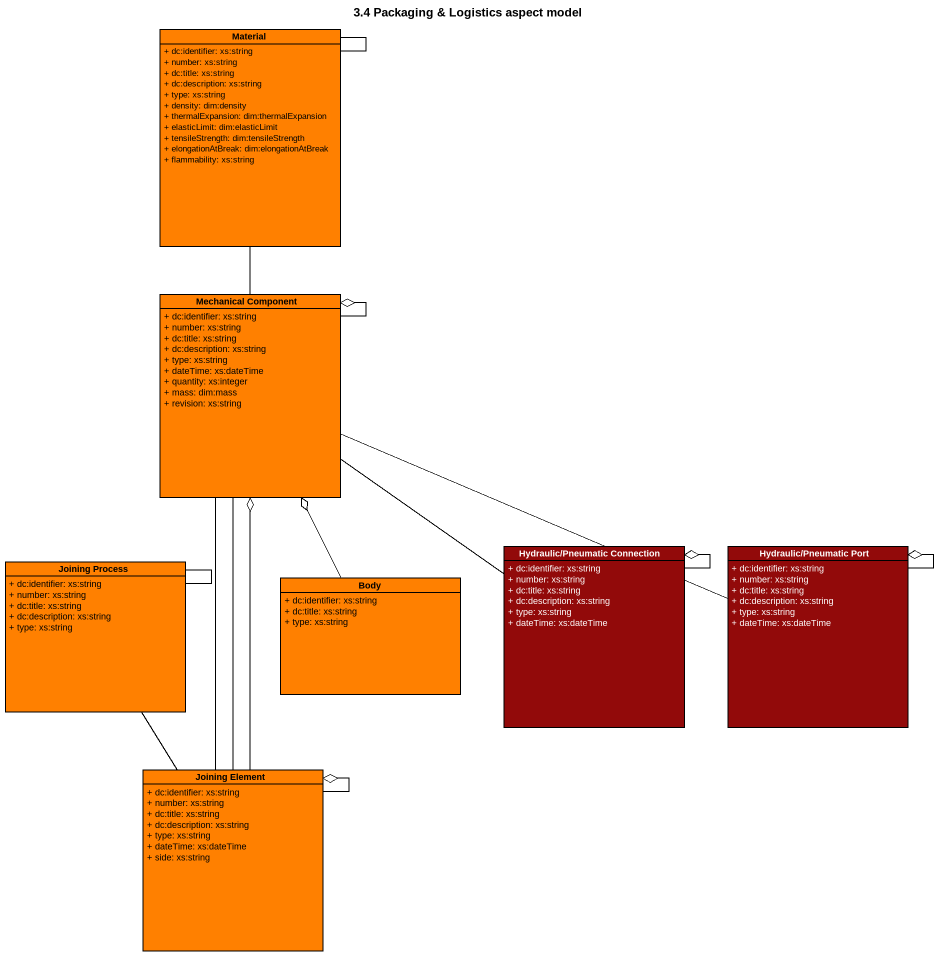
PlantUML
@startuml
title 3.4 Packaging & Logistics aspect model
hide circle
hide empty members
skinparam classAttributeIconSize 0
class Material #FF8000 {
  + dc:identifier: xs:string
  + number: xs:string
  + dc:title: xs:string
  + dc:description: xs:string
  + type: xs:string
  + density: dim:density
  + thermalExpansion: dim:thermalExpansion
  + elasticLimit: dim:elasticLimit
  + tensileStrength: dim:tensileStrength
  + elongationAtBreak: dim:elongationAtBreak
  + flammability: xs:string
}
class "Mechanical Component" as Mechanical_Component #FF8000 {
  + dc:identifier: xs:string
  + number: xs:string
  + dc:title: xs:string
  + dc:description: xs:string
  + type: xs:string
  + dateTime: xs:dateTime
  + quantity: xs:integer
  + mass: dim:mass
  + revision: xs:string
}
class "Joining Process" as Joining_Process #FF8000 {
  + dc:identifier: xs:string
  + number: xs:string
  + dc:title: xs:string
  + dc:description: xs:string
  + type: xs:string
}
class "Hydraulic/Pneumatic Connection" as Hydraulic_Pneumatic #920A0A {
  + dc:identifier: xs:string
  + number: xs:string
  + dc:title: xs:string
  + dc:description: xs:string
  + type: xs:string
  + dateTime: xs:dateTime
}
class "Hydraulic/Pneumatic Port" as Hydraulic_Pneumatic_Port #920A0A {
  + dc:identifier: xs:string
  + number: xs:string
  + dc:title: xs:string
  + dc:description: xs:string
  + type: xs:string
  + dateTime: xs:dateTime
}
class Body #FF8000 {
  + dc:identifier: xs:string
  + dc:title: xs:string
  + type: xs:string
}
class "Joining Element" as Joining_Element #FF8000 {
  + dc:identifier: xs:string
  + number: xs:string
  + dc:title: xs:string
  + dc:description: xs:string
  + type: xs:string
  + dateTime: xs:dateTime
  + side: xs:string
}
Material -- Material
Mechanical_Component -up- Material
Mechanical_Component -- Mechanical_Component
Mechanical_Component -- Mechanical_Component
Mechanical_Component -- Mechanical_Component
Mechanical_Component --o Mechanical_Component
Joining_Process -- Joining_Process
Hydraulic_Pneumatic -up- Mechanical_Component
Hydraulic_Pneumatic -- Hydraulic_Pneumatic
Hydraulic_Pneumatic --o Hydraulic_Pneumatic
Hydraulic_Pneumatic_Port -left- Mechanical_Component
Hydraulic_Pneumatic_Port -- Hydraulic_Pneumatic_Port
Hydraulic_Pneumatic_Port --o Hydraulic_Pneumatic_Port
Body -up-o Mechanical_Component
Joining_Element -up- Mechanical_Component
Joining_Element -up- Mechanical_Component
Joining_Element -up-o Mechanical_Component
Joining_Element -up- Joining_Process
Joining_Element -- Joining_Element
Joining_Element -- Joining_Element
Joining_Element --o Joining_Element
@enduml
